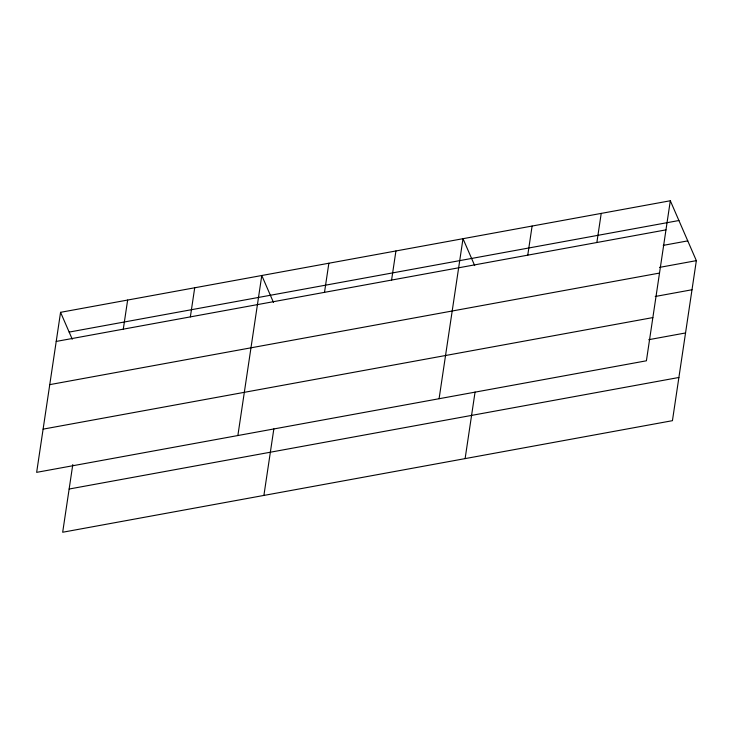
<?xml version="1.0" encoding="UTF-8"?>
<svg xmlns="http://www.w3.org/2000/svg" width="733" height="733" viewBox="0 0 733 733"><rect width="100%" height="100%" fill="white"/><g stroke="black" fill="none" stroke-linecap="round" stroke-linejoin="round"><path stroke-width="1.1" d="M60.564 312.322L36.65 472.354L646.405 360.792L670.319 200.76L60.564 312.322L72.255 339.214M72.796 464.548L62.681 532.24L672.436 420.678L696.35 260.646L670.319 200.76M123.291 329.154L127.643 300.054M190.36 316.885L194.712 287.776M237.868 435.539L261.782 275.507L273.473 302.399M263.898 495.426L273.849 428.851M324.508 292.339L328.86 263.239M391.578 280.07L395.93 250.961M439.085 398.725L462.999 238.692L474.691 265.584M465.116 458.611L475.066 392.036M527.76 255.157L532.103 226.048M596.864 242.513L601.216 213.404M69.159 332.086L678.905 220.523M56.212 341.431L665.967 229.869M663.237 245.372L687.756 240.882M659.572 267.38L696.35 260.646M49.762 384.633L659.508 273.07M655.22 296.489L691.998 289.755M43.11 429.144L652.856 317.581M648.76 339.691L685.547 332.956M69.14 489.03L678.886 377.477"/></g></svg>
